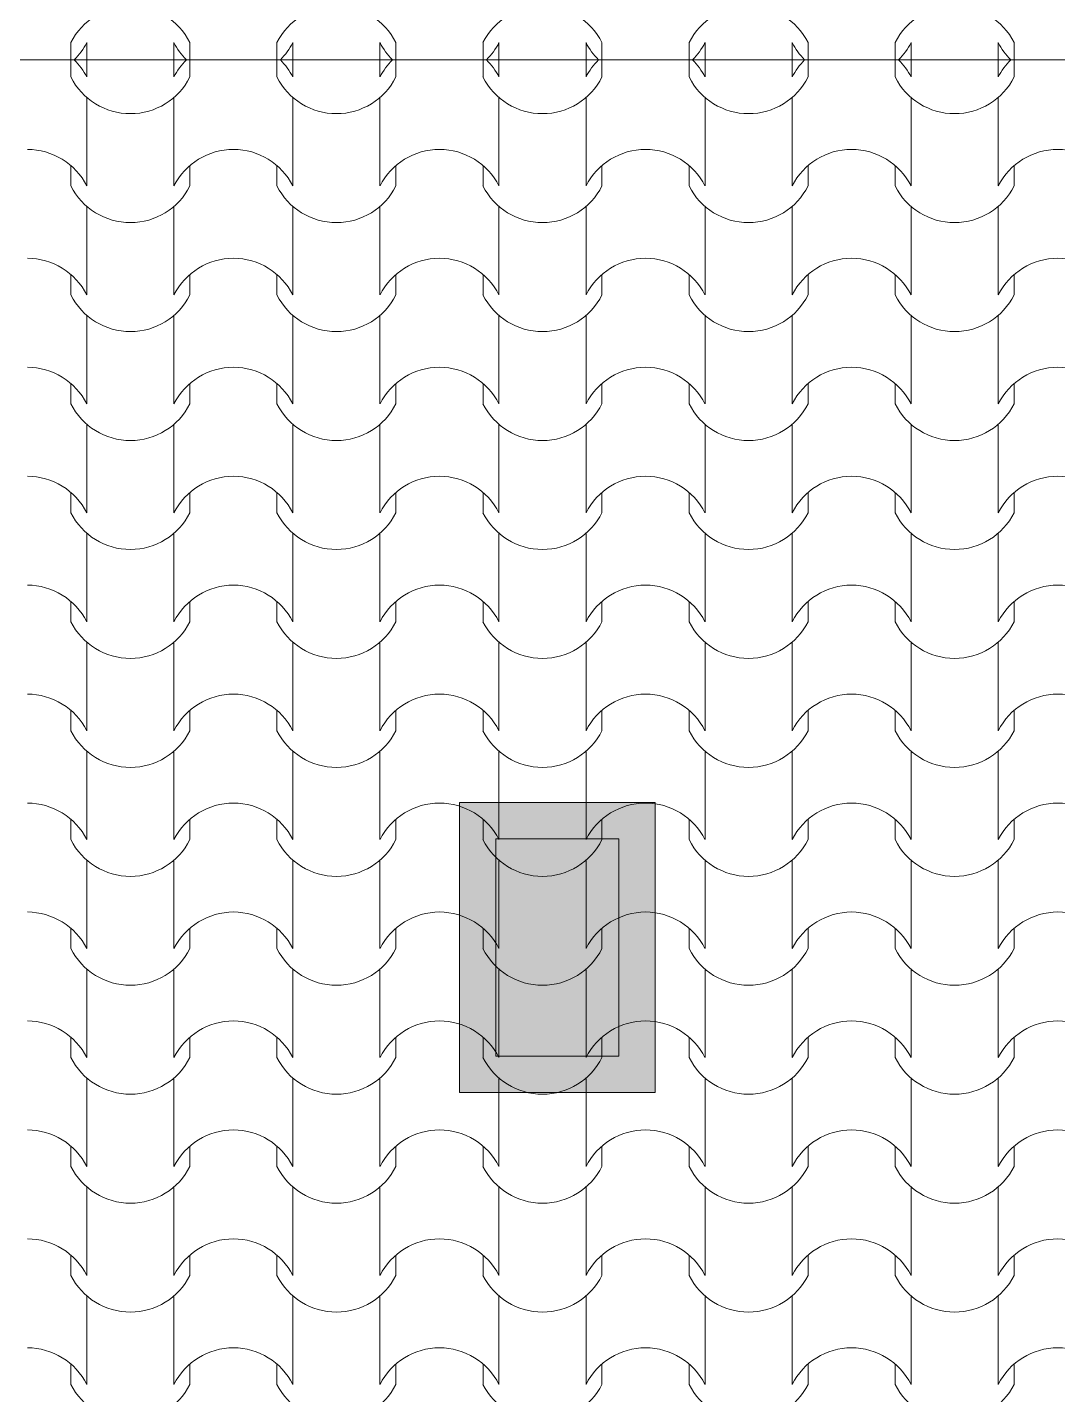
# Model space of a CAD drawing. Header units: feet. Extents: x 2791058 to 2855058, y -67651 to -26651.
# Drawn here: x 2829423 to 2832268, y -53907 to -50133 of the extents above; entities that cross this region are included whole.
import ezdxf

# ---------------------------------------------------------------- set-up
doc = ezdxf.new("R2010")
doc.units = ezdxf.units.FT
doc.header["$MEASUREMENT"] = 0
doc.layers.add('Structural - Bearing_Pen_No__1', color=7, linetype='Continuous', lineweight=0)
doc.layers.add('Structural - Bearing_Pen_No__62', color=7, linetype='Continuous', lineweight=0, true_color=0xaaaaaa)
doc.layers.add('Structural - Bearing_Pen_No__82', color=7, linetype='Continuous', lineweight=0, true_color=0xaaaaaa)

# ---------------------------------------------------------------- blocks, each defined once
blk = doc.blocks.new('*X5', base_point=(2247653.8, -76425))
at = {"layer": 'Structural - Bearing_Pen_No__62', "color": 253, "linetype": 'Continuous', "lineweight": 0, "true_color": 0xaaaaaa}
for p, q in [((2829543.2, -50222.7), (2829543.2, -50175.3)), ((2829587.2, -50222.7), (2829587.2, -50175.3)), ((2829827.7, -50222.7), (2829827.7, -50175.3)), ((2829871.7, -50222.7), (2829871.7, -50175.3)), ((2830112.2, -50222.7), (2830112.2, -50175.3)), ((2830156.2, -50222.7), (2830156.2, -50175.3)), ((2830396.7, -50222.7), (2830396.7, -50175.3)), ((2830440.7, -50222.7), (2830440.7, -50175.3)), ((2830681.2, -50222.7), (2830681.2, -50175.3)), ((2830725.2, -50222.7), (2830725.2, -50175.3)), ((2830965.6, -50222.7), (2830965.6, -50175.3)), ((2831009.6, -50222.7), (2831009.6, -50175.3)), ((2831250.1, -50222.7), (2831250.1, -50175.3)), ((2831294.1, -50222.7), (2831294.1, -50175.3)), ((2831534.6, -50222.7), (2831534.6, -50175.3)), ((2831578.6, -50222.7), (2831578.6, -50175.3)), ((2831819.1, -50222.7), (2831819.1, -50175.3)), ((2831863.1, -50222.7), (2831863.1, -50175.3)), ((2832103.6, -50222.7), (2832103.6, -50175.3)), ((2832147.6, -50222.7), (2832147.6, -50175.3))]:
    blk.add_line(p, q, dxfattribs=at)
for centre, radius, start, end in [((2829707.5, -50257.9), 183.9, 26.7044, 153.2956), ((2830276.4, -50257.9), 183.9, 26.7044, 153.2956), ((2830845.4, -50257.9), 183.9, 26.7044, 153.2956), ((2831414.4, -50257.9), 183.9, 26.7044, 153.2956), ((2831983.3, -50257.9), 183.9, 26.7044, 153.2956), ((2829422.5, -50091.4), 184.9, 314.7673, 333.0115), ((2829992.5, -50091.4), 184.9, 206.9885, 225.2327), ((2829991.4, -50091.4), 184.9, 314.7673, 333.0115), ((2830561.5, -50091.4), 184.9, 206.9885, 225.2327), ((2830560.4, -50091.4), 184.9, 314.7673, 333.0115), ((2831130.4, -50091.4), 184.9, 206.9885, 225.2327), ((2831129.3, -50091.4), 184.9, 314.7673, 333.0115), ((2831699.4, -50091.4), 184.9, 206.9885, 225.2327), ((2831698.3, -50091.4), 184.9, 314.7673, 333.0115), ((2832268.4, -50091.4), 184.9, 206.9885, 225.2327)]:
    blk.add_arc(centre, radius, start, end, dxfattribs=at)
blk = doc.blocks.new('Fill_3', base_point=(2247653.8, -74425))
at = {"layer": 'Structural - Bearing_Pen_No__1', "color": 7, "linetype": 'Continuous', "lineweight": 0}
blk.add_line((2821166.5, -50222.7), (2837066.5, -50222.7), dxfattribs=at)
at = {"layer": 'Structural - Bearing_Pen_No__62', "color": 253, "linetype": 'Continuous', "lineweight": 0, "true_color": 0xaaaaaa}
blk.add_blockref('*X5', (2247653.8, -76425), dxfattribs=at)
blk = doc.blocks.new('*X7', base_point=(2247653.8, -76425))
at = {"layer": 'Structural - Bearing_Pen_No__62', "color": 253, "linetype": 'Continuous', "lineweight": 0, "true_color": 0xaaaaaa}
for p, q in [((2829543.2, -50222.7), (2829543.2, -50270.1)), ((2829587.2, -50222.7), (2829587.2, -50270.1)), ((2829827.7, -50222.7), (2829827.7, -50270.1)), ((2829871.7, -50222.7), (2829871.7, -50270.1)), ((2830112.2, -50222.7), (2830112.2, -50270.1)), ((2830156.2, -50222.7), (2830156.2, -50270.1)), ((2830396.7, -50222.7), (2830396.7, -50270.1)), ((2830440.7, -50222.7), (2830440.7, -50270.1)), ((2830681.2, -50222.7), (2830681.2, -50270.1)), ((2830725.2, -50222.7), (2830725.2, -50270.1)), ((2830965.6, -50222.7), (2830965.6, -50270.1)), ((2831009.6, -50222.7), (2831009.6, -50270.1)), ((2831250.1, -50222.7), (2831250.1, -50270.1)), ((2831294.1, -50222.7), (2831294.1, -50270.1)), ((2831534.6, -50222.7), (2831534.6, -50270.1)), ((2831578.6, -50222.7), (2831578.6, -50270.1)), ((2831819.1, -50222.7), (2831819.1, -50270.1)), ((2831863.1, -50222.7), (2831863.1, -50270.1)), ((2832103.6, -50222.7), (2832103.6, -50270.1)), ((2832147.6, -50222.7), (2832147.6, -50270.1)), ((2829587.2, -50326.9), (2829587.2, -50448.8)), ((2829827.7, -50326.9), (2829827.7, -50448.8)), ((2830156.2, -50326.9), (2830156.2, -50448.8)), ((2830396.7, -50326.9), (2830396.7, -50448.8)), ((2830725.2, -50326.9), (2830725.2, -50448.8)), ((2830965.6, -50326.9), (2830965.6, -50448.8)), ((2831294.1, -50326.9), (2831294.1, -50448.8)), ((2831534.6, -50326.9), (2831534.6, -50448.8)), ((2831863.1, -50326.9), (2831863.1, -50448.8)), ((2832103.6, -50326.9), (2832103.6, -50448.8)), ((2829587.2, -50448.8), (2829587.2, -50570.7)), ((2829827.7, -50448.8), (2829827.7, -50570.7)), ((2830156.2, -50448.8), (2830156.2, -50570.7)), ((2830396.7, -50448.8), (2830396.7, -50570.7)), ((2830725.2, -50448.8), (2830725.2, -50570.7)), ((2830965.6, -50448.8), (2830965.6, -50570.7)), ((2831294.1, -50448.8), (2831294.1, -50570.7)), ((2831534.6, -50448.8), (2831534.6, -50570.7)), ((2831863.1, -50448.8), (2831863.1, -50570.7)), ((2832103.6, -50448.8), (2832103.6, -50570.7)), ((2829543.2, -50514.7), (2829543.2, -50570.7)), ((2829871.7, -50514.7), (2829871.7, -50570.7)), ((2830112.2, -50514.7), (2830112.2, -50570.7)), ((2830440.7, -50514.7), (2830440.7, -50570.7)), ((2830681.2, -50514.7), (2830681.2, -50570.7)), ((2831009.6, -50514.7), (2831009.6, -50570.7)), ((2831250.1, -50514.7), (2831250.1, -50570.7)), ((2831578.6, -50514.7), (2831578.6, -50570.7)), ((2831819.1, -50514.7), (2831819.1, -50570.7)), ((2832147.6, -50514.7), (2832147.6, -50570.7)), ((2829587.2, -50627.5), (2829587.2, -50749.5)), ((2829827.7, -50627.5), (2829827.7, -50749.5)), ((2830156.2, -50627.5), (2830156.2, -50749.5)), ((2830396.7, -50627.5), (2830396.7, -50749.5)), ((2830725.2, -50627.5), (2830725.2, -50749.5)), ((2830965.6, -50627.5), (2830965.6, -50749.5)), ((2831294.1, -50627.5), (2831294.1, -50749.5)), ((2831534.6, -50627.5), (2831534.6, -50749.5)), ((2831863.1, -50627.5), (2831863.1, -50749.5)), ((2832103.6, -50627.5), (2832103.6, -50749.5)), ((2829587.2, -50749.5), (2829587.2, -50871.4)), ((2829827.7, -50749.5), (2829827.7, -50871.4)), ((2830156.2, -50749.5), (2830156.2, -50871.4)), ((2830396.7, -50749.5), (2830396.7, -50871.4)), ((2830725.2, -50749.5), (2830725.2, -50871.4)), ((2830965.6, -50749.5), (2830965.6, -50871.4)), ((2831294.1, -50749.5), (2831294.1, -50871.4)), ((2831534.6, -50749.5), (2831534.6, -50871.4)), ((2831863.1, -50749.5), (2831863.1, -50871.4)), ((2832103.6, -50749.5), (2832103.6, -50871.4)), ((2829543.2, -50815.4), (2829543.2, -50871.4)), ((2829871.7, -50815.4), (2829871.7, -50871.4)), ((2830112.2, -50815.4), (2830112.2, -50871.4)), ((2830440.7, -50815.4), (2830440.7, -50871.4)), ((2830681.2, -50815.4), (2830681.2, -50871.4)), ((2831009.6, -50815.4), (2831009.6, -50871.4)), ((2831250.1, -50815.4), (2831250.1, -50871.4)), ((2831578.6, -50815.4), (2831578.6, -50871.4)), ((2831819.1, -50815.4), (2831819.1, -50871.4)), ((2832147.6, -50815.4), (2832147.6, -50871.4)), ((2829587.2, -50928.2), (2829587.2, -51050.1)), ((2829827.7, -50928.2), (2829827.7, -51050.1)), ((2830156.2, -50928.2), (2830156.2, -51050.1)), ((2830396.7, -50928.2), (2830396.7, -51050.1)), ((2830725.2, -50928.2), (2830725.2, -51050.1)), ((2830965.6, -50928.2), (2830965.6, -51050.1)), ((2831294.1, -50928.2), (2831294.1, -51050.1)), ((2831534.6, -50928.2), (2831534.6, -51050.1)), ((2831863.1, -50928.2), (2831863.1, -51050.1)), ((2832103.6, -50928.2), (2832103.6, -51050.1)), ((2829587.2, -51050.1), (2829587.2, -51172.1)), ((2829827.7, -51050.1), (2829827.7, -51172.1)), ((2830156.2, -51050.1), (2830156.2, -51172.1)), ((2830396.7, -51050.1), (2830396.7, -51172.1)), ((2830725.2, -51050.1), (2830725.2, -51172.1)), ((2830965.6, -51050.1), (2830965.6, -51172.1)), ((2831294.1, -51050.1), (2831294.1, -51172.1)), ((2831534.6, -51050.1), (2831534.6, -51172.1)), ((2831863.1, -51050.1), (2831863.1, -51172.1)), ((2832103.6, -51050.1), (2832103.6, -51172.1)), ((2829543.2, -51116), (2829543.2, -51172.1)), ((2829871.7, -51116), (2829871.7, -51172.1)), ((2830112.2, -51116), (2830112.2, -51172.1)), ((2830440.7, -51116), (2830440.7, -51172.1)), ((2830681.2, -51116), (2830681.2, -51172.1)), ((2831009.6, -51116), (2831009.6, -51172.1)), ((2831250.1, -51116), (2831250.1, -51172.1)), ((2831578.6, -51116), (2831578.6, -51172.1)), ((2831819.1, -51116), (2831819.1, -51172.1)), ((2832147.6, -51116), (2832147.6, -51172.1)), ((2829587.2, -51228.9), (2829587.2, -51350.8)), ((2829827.7, -51228.9), (2829827.7, -51350.8)), ((2830156.2, -51228.9), (2830156.2, -51350.8)), ((2830396.7, -51228.9), (2830396.7, -51350.8)), ((2830725.2, -51228.9), (2830725.2, -51350.8)), ((2830965.6, -51228.9), (2830965.6, -51350.8)), ((2831294.1, -51228.9), (2831294.1, -51350.8)), ((2831534.6, -51228.9), (2831534.6, -51350.8)), ((2831863.1, -51228.9), (2831863.1, -51350.8)), ((2832103.6, -51228.9), (2832103.6, -51350.8)), ((2829587.2, -51350.8), (2829587.2, -51472.8)), ((2829827.7, -51350.8), (2829827.7, -51472.8)), ((2830156.2, -51350.8), (2830156.2, -51472.8)), ((2830396.7, -51350.8), (2830396.7, -51472.8)), ((2830725.2, -51350.8), (2830725.2, -51472.8)), ((2830965.6, -51350.8), (2830965.6, -51472.8)), ((2831294.1, -51350.8), (2831294.1, -51472.8)), ((2831534.6, -51350.8), (2831534.6, -51472.8)), ((2831863.1, -51350.8), (2831863.1, -51472.8)), ((2832103.6, -51350.8), (2832103.6, -51472.8)), ((2829543.2, -51416.7), (2829543.2, -51472.8)), ((2829871.7, -51416.7), (2829871.7, -51472.8)), ((2830112.2, -51416.7), (2830112.2, -51472.8)), ((2830440.7, -51416.7), (2830440.7, -51472.8)), ((2830681.2, -51416.7), (2830681.2, -51472.8)), ((2831009.6, -51416.7), (2831009.6, -51472.8)), ((2831250.1, -51416.7), (2831250.1, -51472.8)), ((2831578.6, -51416.7), (2831578.6, -51472.8)), ((2831819.1, -51416.7), (2831819.1, -51472.8)), ((2832147.6, -51416.7), (2832147.6, -51472.8)), ((2829587.2, -51529.6), (2829587.2, -51651.5)), ((2829827.7, -51529.6), (2829827.7, -51651.5)), ((2830156.2, -51529.6), (2830156.2, -51651.5)), ((2830396.7, -51529.6), (2830396.7, -51651.5)), ((2830725.2, -51529.6), (2830725.2, -51651.5)), ((2830965.6, -51529.6), (2830965.6, -51651.5)), ((2831294.1, -51529.6), (2831294.1, -51651.5)), ((2831534.6, -51529.6), (2831534.6, -51651.5)), ((2831863.1, -51529.6), (2831863.1, -51651.5)), ((2832103.6, -51529.6), (2832103.6, -51651.5)), ((2829587.2, -51651.5), (2829587.2, -51773.4)), ((2829827.7, -51651.5), (2829827.7, -51773.4)), ((2830156.2, -51651.5), (2830156.2, -51773.4)), ((2830396.7, -51651.5), (2830396.7, -51773.4)), ((2830725.2, -51651.5), (2830725.2, -51773.4)), ((2830965.6, -51651.5), (2830965.6, -51773.4)), ((2831294.1, -51651.5), (2831294.1, -51773.4)), ((2831534.6, -51651.5), (2831534.6, -51773.4)), ((2831863.1, -51651.5), (2831863.1, -51773.4)), ((2832103.6, -51651.5), (2832103.6, -51773.4)), ((2829543.2, -51717.4), (2829543.2, -51773.4)), ((2829871.7, -51717.4), (2829871.7, -51773.4)), ((2830112.2, -51717.4), (2830112.2, -51773.4)), ((2830440.7, -51717.4), (2830440.7, -51773.4)), ((2830681.2, -51717.4), (2830681.2, -51773.4)), ((2831009.6, -51717.4), (2831009.6, -51773.4)), ((2831250.1, -51717.4), (2831250.1, -51773.4)), ((2831578.6, -51717.4), (2831578.6, -51773.4)), ((2831819.1, -51717.4), (2831819.1, -51773.4)), ((2832147.6, -51717.4), (2832147.6, -51773.4)), ((2829587.2, -51830.2), (2829587.2, -51952.2)), ((2829827.7, -51830.2), (2829827.7, -51952.2)), ((2830156.2, -51830.2), (2830156.2, -51952.2)), ((2830396.7, -51830.2), (2830396.7, -51952.2)), ((2830725.2, -51830.2), (2830725.2, -51952.2)), ((2830965.6, -51830.2), (2830965.6, -51952.2)), ((2831294.1, -51830.2), (2831294.1, -51952.2)), ((2831534.6, -51830.2), (2831534.6, -51952.2)), ((2831863.1, -51830.2), (2831863.1, -51952.2)), ((2832103.6, -51830.2), (2832103.6, -51952.2)), ((2829587.2, -51952.2), (2829587.2, -52074.1)), ((2829827.7, -51952.2), (2829827.7, -52074.1)), ((2830156.2, -51952.2), (2830156.2, -52074.1)), ((2830396.7, -51952.2), (2830396.7, -52074.1)), ((2830725.2, -51952.2), (2830725.2, -52074.1)), ((2830965.6, -51952.2), (2830965.6, -52074.1)), ((2831294.1, -51952.2), (2831294.1, -52074.1)), ((2831534.6, -51952.2), (2831534.6, -52074.1)), ((2831863.1, -51952.2), (2831863.1, -52074.1)), ((2832103.6, -51952.2), (2832103.6, -52074.1)), ((2829543.2, -52018), (2829543.2, -52074.1)), ((2829871.7, -52018), (2829871.7, -52074.1)), ((2830112.2, -52018), (2830112.2, -52074.1)), ((2830440.7, -52018), (2830440.7, -52074.1)), ((2830681.2, -52018), (2830681.2, -52074.1)), ((2831009.6, -52018), (2831009.6, -52074.1)), ((2831250.1, -52018), (2831250.1, -52074.1)), ((2831578.6, -52018), (2831578.6, -52074.1)), ((2831819.1, -52018), (2831819.1, -52074.1)), ((2832147.6, -52018), (2832147.6, -52074.1)), ((2829587.2, -52130.9), (2829587.2, -52252.8)), ((2829827.7, -52130.9), (2829827.7, -52252.8)), ((2830156.2, -52130.9), (2830156.2, -52252.8)), ((2830396.7, -52130.9), (2830396.7, -52252.8)), ((2830725.2, -52130.9), (2830725.2, -52252.8)), ((2830965.6, -52130.9), (2830965.6, -52252.8)), ((2831294.1, -52130.9), (2831294.1, -52252.8)), ((2831534.6, -52130.9), (2831534.6, -52252.8)), ((2831863.1, -52130.9), (2831863.1, -52252.8)), ((2832103.6, -52130.9), (2832103.6, -52252.8)), ((2829587.2, -52252.8), (2829587.2, -52374.8)), ((2829827.7, -52252.8), (2829827.7, -52374.8)), ((2830156.2, -52252.8), (2830156.2, -52374.8)), ((2830396.7, -52252.8), (2830396.7, -52374.8)), ((2830725.2, -52252.8), (2830725.2, -52374.8)), ((2830965.6, -52252.8), (2830965.6, -52374.8)), ((2831294.1, -52252.8), (2831294.1, -52374.8)), ((2831534.6, -52252.8), (2831534.6, -52374.8)), ((2831863.1, -52252.8), (2831863.1, -52374.8)), ((2832103.6, -52252.8), (2832103.6, -52374.8)), ((2829543.2, -52318.7), (2829543.2, -52374.8)), ((2829871.7, -52318.7), (2829871.7, -52374.8)), ((2830112.2, -52318.7), (2830112.2, -52374.8)), ((2830440.7, -52318.7), (2830440.7, -52374.8)), ((2830681.2, -52318.7), (2830681.2, -52374.8)), ((2831009.6, -52318.7), (2831009.6, -52374.8)), ((2831250.1, -52318.7), (2831250.1, -52374.8)), ((2831578.6, -52318.7), (2831578.6, -52374.8)), ((2831819.1, -52318.7), (2831819.1, -52374.8)), ((2832147.6, -52318.7), (2832147.6, -52374.8)), ((2829587.2, -52431.6), (2829587.2, -52553.5)), ((2829827.7, -52431.6), (2829827.7, -52553.5)), ((2830156.2, -52431.6), (2830156.2, -52553.5)), ((2830396.7, -52431.6), (2830396.7, -52553.5)), ((2830725.2, -52431.6), (2830725.2, -52553.5)), ((2830965.6, -52431.6), (2830965.6, -52553.5)), ((2831294.1, -52431.6), (2831294.1, -52553.5)), ((2831534.6, -52431.6), (2831534.6, -52553.5)), ((2831863.1, -52431.6), (2831863.1, -52553.5)), ((2832103.6, -52431.6), (2832103.6, -52553.5)), ((2829587.2, -52553.5), (2829587.2, -52675.4)), ((2829827.7, -52553.5), (2829827.7, -52675.4)), ((2830156.2, -52553.5), (2830156.2, -52675.4)), ((2830396.7, -52553.5), (2830396.7, -52675.4)), ((2830725.2, -52553.5), (2830725.2, -52675.4)), ((2830965.6, -52553.5), (2830965.6, -52675.4)), ((2831294.1, -52553.5), (2831294.1, -52675.4)), ((2831534.6, -52553.5), (2831534.6, -52675.4)), ((2831863.1, -52553.5), (2831863.1, -52675.4)), ((2832103.6, -52553.5), (2832103.6, -52675.4)), ((2829543.2, -52619.4), (2829543.2, -52675.4)), ((2829871.7, -52619.4), (2829871.7, -52675.4)), ((2830112.2, -52619.4), (2830112.2, -52675.4)), ((2830440.7, -52619.4), (2830440.7, -52675.4)), ((2830681.2, -52619.4), (2830681.2, -52675.4)), ((2831009.6, -52619.4), (2831009.6, -52675.4)), ((2831250.1, -52619.4), (2831250.1, -52675.4)), ((2831578.6, -52619.4), (2831578.6, -52675.4)), ((2831819.1, -52619.4), (2831819.1, -52675.4)), ((2832147.6, -52619.4), (2832147.6, -52675.4)), ((2829587.2, -52732.2), (2829587.2, -52854.2)), ((2829827.7, -52732.2), (2829827.7, -52854.2)), ((2830156.2, -52732.2), (2830156.2, -52854.2)), ((2830396.7, -52732.2), (2830396.7, -52854.2)), ((2830725.2, -52732.2), (2830725.2, -52854.2)), ((2830965.6, -52732.2), (2830965.6, -52854.2)), ((2831294.1, -52732.2), (2831294.1, -52854.2)), ((2831534.6, -52732.2), (2831534.6, -52854.2)), ((2831863.1, -52732.2), (2831863.1, -52854.2)), ((2832103.6, -52732.2), (2832103.6, -52854.2)), ((2829587.2, -52854.2), (2829587.2, -52976.1)), ((2829827.7, -52854.2), (2829827.7, -52976.1)), ((2830156.2, -52854.2), (2830156.2, -52976.1)), ((2830396.7, -52854.2), (2830396.7, -52976.1)), ((2830725.2, -52854.2), (2830725.2, -52976.1)), ((2830965.6, -52854.2), (2830965.6, -52976.1)), ((2831294.1, -52854.2), (2831294.1, -52976.1)), ((2831534.6, -52854.2), (2831534.6, -52976.1)), ((2831863.1, -52854.2), (2831863.1, -52976.1)), ((2832103.6, -52854.2), (2832103.6, -52976.1)), ((2829543.2, -52920.1), (2829543.2, -52976.1)), ((2829871.7, -52920.1), (2829871.7, -52976.1)), ((2830112.2, -52920.1), (2830112.2, -52976.1)), ((2830440.7, -52920.1), (2830440.7, -52976.1)), ((2830681.2, -52920.1), (2830681.2, -52976.1)), ((2831009.6, -52920.1), (2831009.6, -52976.1)), ((2831250.1, -52920.1), (2831250.1, -52976.1)), ((2831578.6, -52920.1), (2831578.6, -52976.1)), ((2831819.1, -52920.1), (2831819.1, -52976.1)), ((2832147.6, -52920.1), (2832147.6, -52976.1)), ((2829587.2, -53032.9), (2829587.2, -53154.9)), ((2829827.7, -53032.9), (2829827.7, -53154.9)), ((2830156.2, -53032.9), (2830156.2, -53154.9)), ((2830396.7, -53032.9), (2830396.7, -53154.9)), ((2830725.2, -53032.9), (2830725.2, -53154.9)), ((2830965.6, -53032.9), (2830965.6, -53154.9)), ((2831294.1, -53032.9), (2831294.1, -53154.9)), ((2831534.6, -53032.9), (2831534.6, -53154.9)), ((2831863.1, -53032.9), (2831863.1, -53154.9)), ((2832103.6, -53032.9), (2832103.6, -53154.9)), ((2829587.2, -53154.9), (2829587.2, -53276.8)), ((2829827.7, -53154.9), (2829827.7, -53276.8)), ((2830156.2, -53154.9), (2830156.2, -53276.8)), ((2830396.7, -53154.9), (2830396.7, -53276.8)), ((2830725.2, -53154.9), (2830725.2, -53276.8)), ((2830965.6, -53154.9), (2830965.6, -53276.8)), ((2831294.1, -53154.9), (2831294.1, -53276.8)), ((2831534.6, -53154.9), (2831534.6, -53276.8)), ((2831863.1, -53154.9), (2831863.1, -53276.8)), ((2832103.6, -53154.9), (2832103.6, -53276.8)), ((2829543.2, -53220.7), (2829543.2, -53276.8)), ((2829871.7, -53220.7), (2829871.7, -53276.8)), ((2830112.2, -53220.7), (2830112.2, -53276.8)), ((2830440.7, -53220.7), (2830440.7, -53276.8)), ((2830681.2, -53220.7), (2830681.2, -53276.8)), ((2831009.6, -53220.7), (2831009.6, -53276.8)), ((2831250.1, -53220.7), (2831250.1, -53276.8)), ((2831578.6, -53220.7), (2831578.6, -53276.8)), ((2831819.1, -53220.7), (2831819.1, -53276.8)), ((2832147.6, -53220.7), (2832147.6, -53276.8)), ((2829587.2, -53333.6), (2829587.2, -53455.5)), ((2829827.7, -53333.6), (2829827.7, -53455.5)), ((2830156.2, -53333.6), (2830156.2, -53455.5)), ((2830396.7, -53333.6), (2830396.7, -53455.5)), ((2830725.2, -53333.6), (2830725.2, -53455.5)), ((2830965.6, -53333.6), (2830965.6, -53455.5)), ((2831294.1, -53333.6), (2831294.1, -53455.5)), ((2831534.6, -53333.6), (2831534.6, -53455.5)), ((2831863.1, -53333.6), (2831863.1, -53455.5)), ((2832103.6, -53333.6), (2832103.6, -53455.5)), ((2829587.2, -53455.5), (2829587.2, -53577.5)), ((2829827.7, -53455.5), (2829827.7, -53577.5)), ((2830156.2, -53455.5), (2830156.2, -53577.5)), ((2830396.7, -53455.5), (2830396.7, -53577.5)), ((2830725.2, -53455.5), (2830725.2, -53577.5)), ((2830965.6, -53455.5), (2830965.6, -53577.5)), ((2831294.1, -53455.5), (2831294.1, -53577.5)), ((2831534.6, -53455.5), (2831534.6, -53577.5)), ((2831863.1, -53455.5), (2831863.1, -53577.5)), ((2832103.6, -53455.5), (2832103.6, -53577.5)), ((2829543.2, -53521.4), (2829543.2, -53577.5)), ((2829871.7, -53521.4), (2829871.7, -53577.5)), ((2830112.2, -53521.4), (2830112.2, -53577.5)), ((2830440.7, -53521.4), (2830440.7, -53577.5)), ((2830681.2, -53521.4), (2830681.2, -53577.5)), ((2831009.6, -53521.4), (2831009.6, -53577.5)), ((2831250.1, -53521.4), (2831250.1, -53577.5)), ((2831578.6, -53521.4), (2831578.6, -53577.5)), ((2831819.1, -53521.4), (2831819.1, -53577.5)), ((2832147.6, -53521.4), (2832147.6, -53577.5)), ((2829587.2, -53634.3), (2829587.2, -53756.2)), ((2829827.7, -53634.3), (2829827.7, -53756.2)), ((2830156.2, -53634.3), (2830156.2, -53756.2)), ((2830396.7, -53634.3), (2830396.7, -53756.2)), ((2830725.2, -53634.3), (2830725.2, -53756.2)), ((2830965.6, -53634.3), (2830965.6, -53756.2)), ((2831294.1, -53634.3), (2831294.1, -53756.2)), ((2831534.6, -53634.3), (2831534.6, -53756.2)), ((2831863.1, -53634.3), (2831863.1, -53756.2)), ((2832103.6, -53634.3), (2832103.6, -53756.2)), ((2829587.2, -53756.2), (2829587.2, -53878.1)), ((2829827.7, -53756.2), (2829827.7, -53878.1)), ((2830156.2, -53756.2), (2830156.2, -53878.1)), ((2830396.7, -53756.2), (2830396.7, -53878.1)), ((2830725.2, -53756.2), (2830725.2, -53878.1)), ((2830965.6, -53756.2), (2830965.6, -53878.1)), ((2831294.1, -53756.2), (2831294.1, -53878.1)), ((2831534.6, -53756.2), (2831534.6, -53878.1)), ((2831863.1, -53756.2), (2831863.1, -53878.1)), ((2832103.6, -53756.2), (2832103.6, -53878.1)), ((2829543.2, -53822.1), (2829543.2, -53878.1)), ((2829871.7, -53822.1), (2829871.7, -53878.1)), ((2830112.2, -53822.1), (2830112.2, -53878.1)), ((2830440.7, -53822.1), (2830440.7, -53878.1)), ((2830681.2, -53822.1), (2830681.2, -53878.1)), ((2831009.6, -53822.1), (2831009.6, -53878.1)), ((2831250.1, -53822.1), (2831250.1, -53878.1)), ((2831578.6, -53822.1), (2831578.6, -53878.1)), ((2831819.1, -53822.1), (2831819.1, -53878.1)), ((2832147.6, -53822.1), (2832147.6, -53878.1))]:
    blk.add_line(p, q, dxfattribs=at)
for centre, radius, start, end in [((2829422.5, -50354), 184.9, 26.9885, 45.2327), ((2829992.5, -50354), 184.9, 134.7673, 153.0115), ((2829991.4, -50354), 184.9, 26.9885, 45.2327), ((2830561.5, -50354), 184.9, 134.7673, 153.0115), ((2830560.4, -50354), 184.9, 26.9885, 45.2327), ((2831130.4, -50354), 184.9, 134.7673, 153.0115), ((2831129.3, -50354), 184.9, 26.9885, 45.2327), ((2831699.4, -50354), 184.9, 134.7673, 153.0115), ((2831698.3, -50354), 184.9, 26.9885, 45.2327), ((2832268.4, -50354), 184.9, 134.7673, 153.0115), ((2829707.5, -50187.4), 183.9, 206.7044, 333.2956), ((2830276.4, -50187.4), 183.9, 206.7044, 333.2956), ((2830845.4, -50187.4), 183.9, 206.7044, 333.2956), ((2831414.4, -50187.4), 183.9, 206.7044, 333.2956), ((2831983.3, -50187.4), 183.9, 206.7044, 333.2956), ((2829422.5, -50654.7), 184.9, 26.9885, 89.8295), ((2829992.5, -50654.7), 184.9, 90.1705, 153.0115), ((2829991.4, -50654.7), 184.9, 26.9885, 89.8295), ((2830561.5, -50654.7), 184.9, 90.1705, 153.0115), ((2830560.4, -50654.7), 184.9, 26.9885, 89.8295), ((2831130.4, -50654.7), 184.9, 90.1705, 153.0115), ((2831129.3, -50654.7), 184.9, 26.9885, 89.8295), ((2831699.4, -50654.7), 184.9, 90.1705, 153.0115), ((2831698.3, -50654.7), 184.9, 26.9885, 89.8295), ((2832268.4, -50654.7), 184.9, 90.1705, 153.0115), ((2832267.3, -50654.7), 184.9, 26.9885, 89.8295), ((2829707.5, -50488.1), 183.9, 206.7044, 333.2956), ((2830276.4, -50488.1), 183.9, 206.7044, 333.2956), ((2830845.4, -50488.1), 183.9, 206.7044, 333.2956), ((2831414.4, -50488.1), 183.9, 206.7044, 333.2956), ((2831983.3, -50488.1), 183.9, 206.7044, 333.2956), ((2829422.5, -50955.3), 184.9, 26.9885, 89.8295), ((2829992.5, -50955.3), 184.9, 90.1705, 153.0115), ((2829991.4, -50955.3), 184.9, 26.9885, 89.8295), ((2830561.5, -50955.3), 184.9, 90.1705, 153.0115), ((2830560.4, -50955.3), 184.9, 26.9885, 89.8295), ((2831130.4, -50955.3), 184.9, 90.1705, 153.0115), ((2831129.3, -50955.3), 184.9, 26.9885, 89.8295), ((2831699.4, -50955.3), 184.9, 90.1705, 153.0115), ((2831698.3, -50955.3), 184.9, 26.9885, 89.8295), ((2832268.4, -50955.3), 184.9, 90.1705, 153.0115), ((2832267.3, -50955.3), 184.9, 26.9885, 89.8295), ((2829707.5, -50788.8), 183.9, 206.7044, 333.2956), ((2830276.4, -50788.8), 183.9, 206.7044, 333.2956), ((2830845.4, -50788.8), 183.9, 206.7044, 333.2956), ((2831414.4, -50788.8), 183.9, 206.7044, 333.2956), ((2831983.3, -50788.8), 183.9, 206.7044, 333.2956), ((2829422.5, -51256), 184.9, 26.9885, 89.8295), ((2829992.5, -51256), 184.9, 90.1705, 153.0115), ((2829991.4, -51256), 184.9, 26.9885, 89.8295), ((2830561.5, -51256), 184.9, 90.1705, 153.0115), ((2830560.4, -51256), 184.9, 26.9885, 89.8295), ((2831130.4, -51256), 184.9, 90.1705, 153.0115), ((2831129.3, -51256), 184.9, 26.9885, 89.8295), ((2831699.4, -51256), 184.9, 90.1705, 153.0115), ((2831698.3, -51256), 184.9, 26.9885, 89.8295), ((2832268.4, -51256), 184.9, 90.1705, 153.0115), ((2832267.3, -51256), 184.9, 26.9885, 89.8295), ((2829707.5, -51089.5), 183.9, 206.7044, 333.2956), ((2830276.4, -51089.5), 183.9, 206.7044, 333.2956), ((2830845.4, -51089.5), 183.9, 206.7044, 333.2956), ((2831414.4, -51089.5), 183.9, 206.7044, 333.2956), ((2831983.3, -51089.5), 183.9, 206.7044, 333.2956), ((2829422.5, -51556.7), 184.9, 26.9885, 89.8295), ((2829992.5, -51556.7), 184.9, 90.1705, 153.0115), ((2829991.4, -51556.7), 184.9, 26.9885, 89.8295), ((2830561.5, -51556.7), 184.9, 90.1705, 153.0115), ((2830560.4, -51556.7), 184.9, 26.9885, 89.8295), ((2831130.4, -51556.7), 184.9, 90.1705, 153.0115), ((2831129.3, -51556.7), 184.9, 26.9885, 89.8295), ((2831699.4, -51556.7), 184.9, 90.1705, 153.0115), ((2831698.3, -51556.7), 184.9, 26.9885, 89.8295), ((2832268.4, -51556.7), 184.9, 90.1705, 153.0115), ((2832267.3, -51556.7), 184.9, 26.9885, 89.8295), ((2829707.5, -51390.1), 183.9, 206.7044, 333.2956), ((2830276.4, -51390.1), 183.9, 206.7044, 333.2956), ((2830845.4, -51390.1), 183.9, 206.7044, 333.2956), ((2831414.4, -51390.1), 183.9, 206.7044, 333.2956), ((2831983.3, -51390.1), 183.9, 206.7044, 333.2956), ((2829422.5, -51857.4), 184.9, 26.9885, 89.8295), ((2829992.5, -51857.4), 184.9, 90.1705, 153.0115), ((2829991.4, -51857.4), 184.9, 26.9885, 89.8295), ((2830561.5, -51857.4), 184.9, 90.1705, 153.0115), ((2830560.4, -51857.4), 184.9, 26.9885, 89.8295), ((2831130.4, -51857.4), 184.9, 90.1705, 153.0115), ((2831129.3, -51857.4), 184.9, 26.9885, 89.8295), ((2831699.4, -51857.4), 184.9, 90.1705, 153.0115), ((2831698.3, -51857.4), 184.9, 26.9885, 89.8295), ((2832268.4, -51857.4), 184.9, 90.1705, 153.0115), ((2832267.3, -51857.4), 184.9, 26.9885, 89.8295), ((2829707.5, -51690.8), 183.9, 206.7044, 333.2956), ((2830276.4, -51690.8), 183.9, 206.7044, 333.2956), ((2830845.4, -51690.8), 183.9, 206.7044, 333.2956), ((2831414.4, -51690.8), 183.9, 206.7044, 333.2956), ((2831983.3, -51690.8), 183.9, 206.7044, 333.2956), ((2829422.5, -52158), 184.9, 26.9885, 89.8295), ((2829992.5, -52158), 184.9, 90.1705, 153.0115), ((2829991.4, -52158), 184.9, 26.9885, 89.8295), ((2830561.5, -52158), 184.9, 90.1705, 153.0115), ((2830560.4, -52158), 184.9, 26.9885, 89.8295), ((2831130.4, -52158), 184.9, 90.1705, 153.0115), ((2831129.3, -52158), 184.9, 26.9885, 89.8295), ((2831699.4, -52158), 184.9, 90.1705, 153.0115), ((2831698.3, -52158), 184.9, 26.9885, 89.8295), ((2832268.4, -52158), 184.9, 90.1705, 153.0115), ((2832267.3, -52158), 184.9, 26.9885, 89.8295), ((2829707.5, -51991.5), 183.9, 206.7044, 333.2956), ((2830276.4, -51991.5), 183.9, 206.7044, 333.2956), ((2830845.4, -51991.5), 183.9, 206.7044, 333.2956), ((2831414.4, -51991.5), 183.9, 206.7044, 333.2956), ((2831983.3, -51991.5), 183.9, 206.7044, 333.2956), ((2829422.5, -52458.7), 184.9, 26.9885, 89.8295), ((2829992.5, -52458.7), 184.9, 90.1705, 153.0115), ((2829991.4, -52458.7), 184.9, 26.9885, 89.8295), ((2830561.5, -52458.7), 184.9, 90.1705, 153.0115), ((2830560.4, -52458.7), 184.9, 26.9885, 89.8295), ((2831130.4, -52458.7), 184.9, 90.1705, 153.0115), ((2831129.3, -52458.7), 184.9, 26.9885, 89.8295), ((2831699.4, -52458.7), 184.9, 90.1705, 153.0115), ((2831698.3, -52458.7), 184.9, 26.9885, 89.8295), ((2832268.4, -52458.7), 184.9, 90.1705, 153.0115), ((2832267.3, -52458.7), 184.9, 26.9885, 89.8295), ((2829707.5, -52292.2), 183.9, 206.7044, 333.2956), ((2830276.4, -52292.2), 183.9, 206.7044, 333.2956), ((2830845.4, -52292.2), 183.9, 206.7044, 333.2956), ((2831414.4, -52292.2), 183.9, 206.7044, 333.2956), ((2831983.3, -52292.2), 183.9, 206.7044, 333.2956), ((2829422.5, -52759.4), 184.9, 26.9885, 89.8295), ((2829992.5, -52759.4), 184.9, 90.1705, 153.0115), ((2829991.4, -52759.4), 184.9, 26.9885, 89.8295), ((2830561.5, -52759.4), 184.9, 90.1705, 153.0115), ((2830560.4, -52759.4), 184.9, 26.9885, 89.8295), ((2831130.4, -52759.4), 184.9, 90.1705, 153.0115), ((2831129.3, -52759.4), 184.9, 26.9885, 89.8295), ((2831699.4, -52759.4), 184.9, 90.1705, 153.0115), ((2831698.3, -52759.4), 184.9, 26.9885, 89.8295), ((2832268.4, -52759.4), 184.9, 90.1705, 153.0115), ((2832267.3, -52759.4), 184.9, 26.9885, 89.8295), ((2829707.5, -52592.8), 183.9, 206.7044, 333.2956), ((2830276.4, -52592.8), 183.9, 206.7044, 333.2956), ((2830845.4, -52592.8), 183.9, 206.7044, 333.2956), ((2831414.4, -52592.8), 183.9, 206.7044, 333.2956), ((2831983.3, -52592.8), 183.9, 206.7044, 333.2956), ((2829422.5, -53060), 184.9, 26.9885, 89.8295), ((2829992.5, -53060), 184.9, 90.1705, 153.0115), ((2829991.4, -53060), 184.9, 26.9885, 89.8295), ((2830561.5, -53060), 184.9, 90.1705, 153.0115), ((2830560.4, -53060), 184.9, 26.9885, 89.8295), ((2831130.4, -53060), 184.9, 90.1705, 153.0115), ((2831129.3, -53060), 184.9, 26.9885, 89.8295), ((2831699.4, -53060), 184.9, 90.1705, 153.0115), ((2831698.3, -53060), 184.9, 26.9885, 89.8295), ((2832268.4, -53060), 184.9, 90.1705, 153.0115), ((2832267.3, -53060), 184.9, 26.9885, 89.8295), ((2829707.5, -52893.5), 183.9, 206.7044, 333.2956), ((2830276.4, -52893.5), 183.9, 206.7044, 333.2956), ((2830845.4, -52893.5), 183.9, 206.7044, 333.2956), ((2831414.4, -52893.5), 183.9, 206.7044, 333.2956), ((2831983.3, -52893.5), 183.9, 206.7044, 333.2956), ((2829422.5, -53360.7), 184.9, 26.9885, 89.8295), ((2829992.5, -53360.7), 184.9, 90.1705, 153.0115), ((2829991.4, -53360.7), 184.9, 26.9885, 89.8295), ((2830561.5, -53360.7), 184.9, 90.1705, 153.0115), ((2830560.4, -53360.7), 184.9, 26.9885, 89.8295), ((2831130.4, -53360.7), 184.9, 90.1705, 153.0115), ((2831129.3, -53360.7), 184.9, 26.9885, 89.8295), ((2831699.4, -53360.7), 184.9, 90.1705, 153.0115), ((2831698.3, -53360.7), 184.9, 26.9885, 89.8295), ((2832268.4, -53360.7), 184.9, 90.1705, 153.0115), ((2832267.3, -53360.7), 184.9, 26.9885, 89.8295), ((2829707.5, -53194.2), 183.9, 206.7044, 333.2956), ((2830276.4, -53194.2), 183.9, 206.7044, 333.2956), ((2830845.4, -53194.2), 183.9, 206.7044, 333.2956), ((2831414.4, -53194.2), 183.9, 206.7044, 333.2956), ((2831983.3, -53194.2), 183.9, 206.7044, 333.2956), ((2829422.5, -53661.4), 184.9, 26.9885, 89.8295), ((2829992.5, -53661.4), 184.9, 90.1705, 153.0115), ((2829991.4, -53661.4), 184.9, 26.9885, 89.8295), ((2830561.5, -53661.4), 184.9, 90.1705, 153.0115), ((2830560.4, -53661.4), 184.9, 26.9885, 89.8295), ((2831130.4, -53661.4), 184.9, 90.1705, 153.0115), ((2831129.3, -53661.4), 184.9, 26.9885, 89.8295), ((2831699.4, -53661.4), 184.9, 90.1705, 153.0115), ((2831698.3, -53661.4), 184.9, 26.9885, 89.8295), ((2832268.4, -53661.4), 184.9, 90.1705, 153.0115), ((2832267.3, -53661.4), 184.9, 26.9885, 89.8295), ((2829707.5, -53494.8), 183.9, 206.7044, 333.2956), ((2830276.4, -53494.8), 183.9, 206.7044, 333.2956), ((2830845.4, -53494.8), 183.9, 206.7044, 333.2956), ((2831414.4, -53494.8), 183.9, 206.7044, 333.2956), ((2831983.3, -53494.8), 183.9, 206.7044, 333.2956), ((2829422.5, -53962.1), 184.9, 26.9885, 89.8295), ((2829992.5, -53962.1), 184.9, 90.1705, 153.0115), ((2829991.4, -53962.1), 184.9, 26.9885, 89.8295), ((2830561.5, -53962.1), 184.9, 90.1705, 153.0115), ((2830560.4, -53962.1), 184.9, 26.9885, 89.8295), ((2831130.4, -53962.1), 184.9, 90.1705, 153.0115), ((2831129.3, -53962.1), 184.9, 26.9885, 89.8295), ((2831699.4, -53962.1), 184.9, 90.1705, 153.0115), ((2831698.3, -53962.1), 184.9, 26.9885, 89.8295), ((2832268.4, -53962.1), 184.9, 90.1705, 153.0115), ((2832267.3, -53962.1), 184.9, 26.9885, 89.8295), ((2829707.5, -53795.5), 183.9, 206.7044, 333.2956), ((2830276.4, -53795.5), 183.9, 206.7044, 333.2956), ((2830845.4, -53795.5), 183.9, 206.7044, 333.2956), ((2831414.4, -53795.5), 183.9, 206.7044, 333.2956), ((2831983.3, -53795.5), 183.9, 206.7044, 333.2956)]:
    blk.add_arc(centre, radius, start, end, dxfattribs=at)
blk = doc.blocks.new('Fill_4', base_point=(2247653.8, -74425))
at = {"layer": 'Structural - Bearing_Pen_No__1', "color": 7, "linetype": 'Continuous', "lineweight": 0}
blk.add_line((2821166.5, -50222.7), (2837066.5, -50222.7), dxfattribs=at)
at = {"layer": 'Structural - Bearing_Pen_No__62', "color": 253, "linetype": 'Continuous', "lineweight": 0, "true_color": 0xaaaaaa}
blk.add_blockref('*X7', (2247653.8, -76425), dxfattribs=at)

msp = doc.modelspace()

# ---------------------------------------------------------------- hatches: boundary and pattern name
at = {"layer": 'Structural - Bearing_Pen_No__1', "linetype": 'Continuous', "lineweight": 0}
for color, points in [(9, [(2831156.5, -52272.7), (2830616.5, -52272.7), (2830616.5, -53072.7), (2831156.5, -53072.7)]), (8, [(2831056.5, -52372.7), (2830716.5, -52372.7), (2830716.5, -52972.7), (2831056.5, -52972.7)])]:
    msp.add_hatch(color=color, dxfattribs=at).paths.add_polyline_path(points)

# ---------------------------------------------------------------- linework, layer by layer
at = {"layer": 'Structural - Bearing_Pen_No__1', "color": 7, "linetype": 'Continuous', "lineweight": 0, "flags": 128}
for points in [[(2831156.5, -52272.7), (2830616.5, -52272.7), (2830616.5, -53072.7), (2831156.5, -53072.7)], [(2831056.5, -52372.7), (2830716.5, -52372.7), (2830716.5, -52972.7), (2831056.5, -52972.7)]]:
    msp.add_lwpolyline(points, close=True, dxfattribs=at)

# ---------------------------------------------------------------- block references
at = {"layer": 'Structural - Bearing_Pen_No__62', "color": 253, "linetype": 'Continuous', "lineweight": 0, "true_color": 0xaaaaaa}
for name in ['Fill_3', 'Fill_4']:
    msp.add_blockref(name, (2247653.8, -74425), dxfattribs=at)
at = {"layer": 'Structural - Bearing_Pen_No__82', "color": 253, "linetype": 'Continuous', "lineweight": 0, "true_color": 0xaaaaaa, "rotation": 359.9999999999999}
for name in ['Fill_3', 'Fill_4']:
    msp.add_blockref(name, (2247653.8, -74425), dxfattribs=at)

doc.saveas('drawing.dxf')
